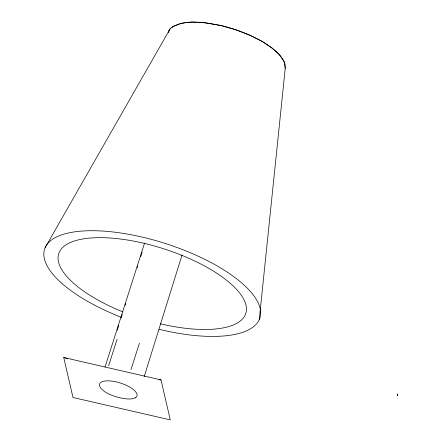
<?xml version="1.0" encoding="UTF-8"?>
<svg xmlns="http://www.w3.org/2000/svg" width="442" height="442" viewBox="0 0 442 442"><rect width="100%" height="100%" fill="white"/><g stroke="black" fill="none" stroke-linecap="round" stroke-linejoin="round"><path stroke-width="0.66" d="M284.863 66.952L285.073 64.239C281.488 54.2 272.266 48.068 263.791 42.399C250.719 34.879 236.581 29.437 221.972 25.752C205.359 22.873 185.049 17.84 170.231 28.619L45.233 247.487M259.261 319.649L285.339 67.427L284.09 61.405L279.543 54.775L271.957 47.913L261.774 41.211L249.564 35.056L236.039 29.807L220.691 25.454L205.745 22.824L197.745 22.398M144.197 376.578L182.065 254.946M105.036 366.971L144.589 243.034M117.229 330.229L118.699 325.638M121.207 317.77L122.252 314.494M125.185 305.312L125.81 303.345M137.114 267.935L137.744 265.968M140.672 256.785L142.136 252.194M108.66 365.672L117.086 339.274M130.992 369.595L139.412 343.202M284.919 68.438L285.339 67.427M170.231 28.619L168.408 32.36L168.496 31.183L169.507 30.1M171.921 27.514L172.933 26.432L181.021 23.332L184.645 22.934M185.889 22.796L192.215 22.1L196.436 22.327M159.021 379.744L161.032 379.916L170.28 419.9L72.98 397.485L63.731 357.501L161.032 379.916M63.731 357.501L67.626 358.744M121.246 317.279A113.025 42.156 17.7 0 1 69.018 232.857A113.025 42.156 17.7 0 1 248.962 289.897A113.025 42.156 17.7 0 1 159.12 329.284M122.804 311.848A98.185 36.62 17.7 0 1 80.626 239.371A98.185 36.62 17.7 0 1 236.028 288.814A98.185 36.62 17.7 0 1 160.308 323.782M397.352 394.518C397.463 397.922 397.855 392.159 397.352 394.518L397.54 394.794L397.48 394.187L397.38 394.491M135.445 397.822L131.594 398.916A21.658 8.078 17.7 0 1 106.34 392.706A19.636 7.326 17.7 0 1 102.704 381.512A19.636 7.326 17.7 0 1 127.489 385.866A19.636 7.326 17.7 0 1 135.445 397.822"/></g></svg>
